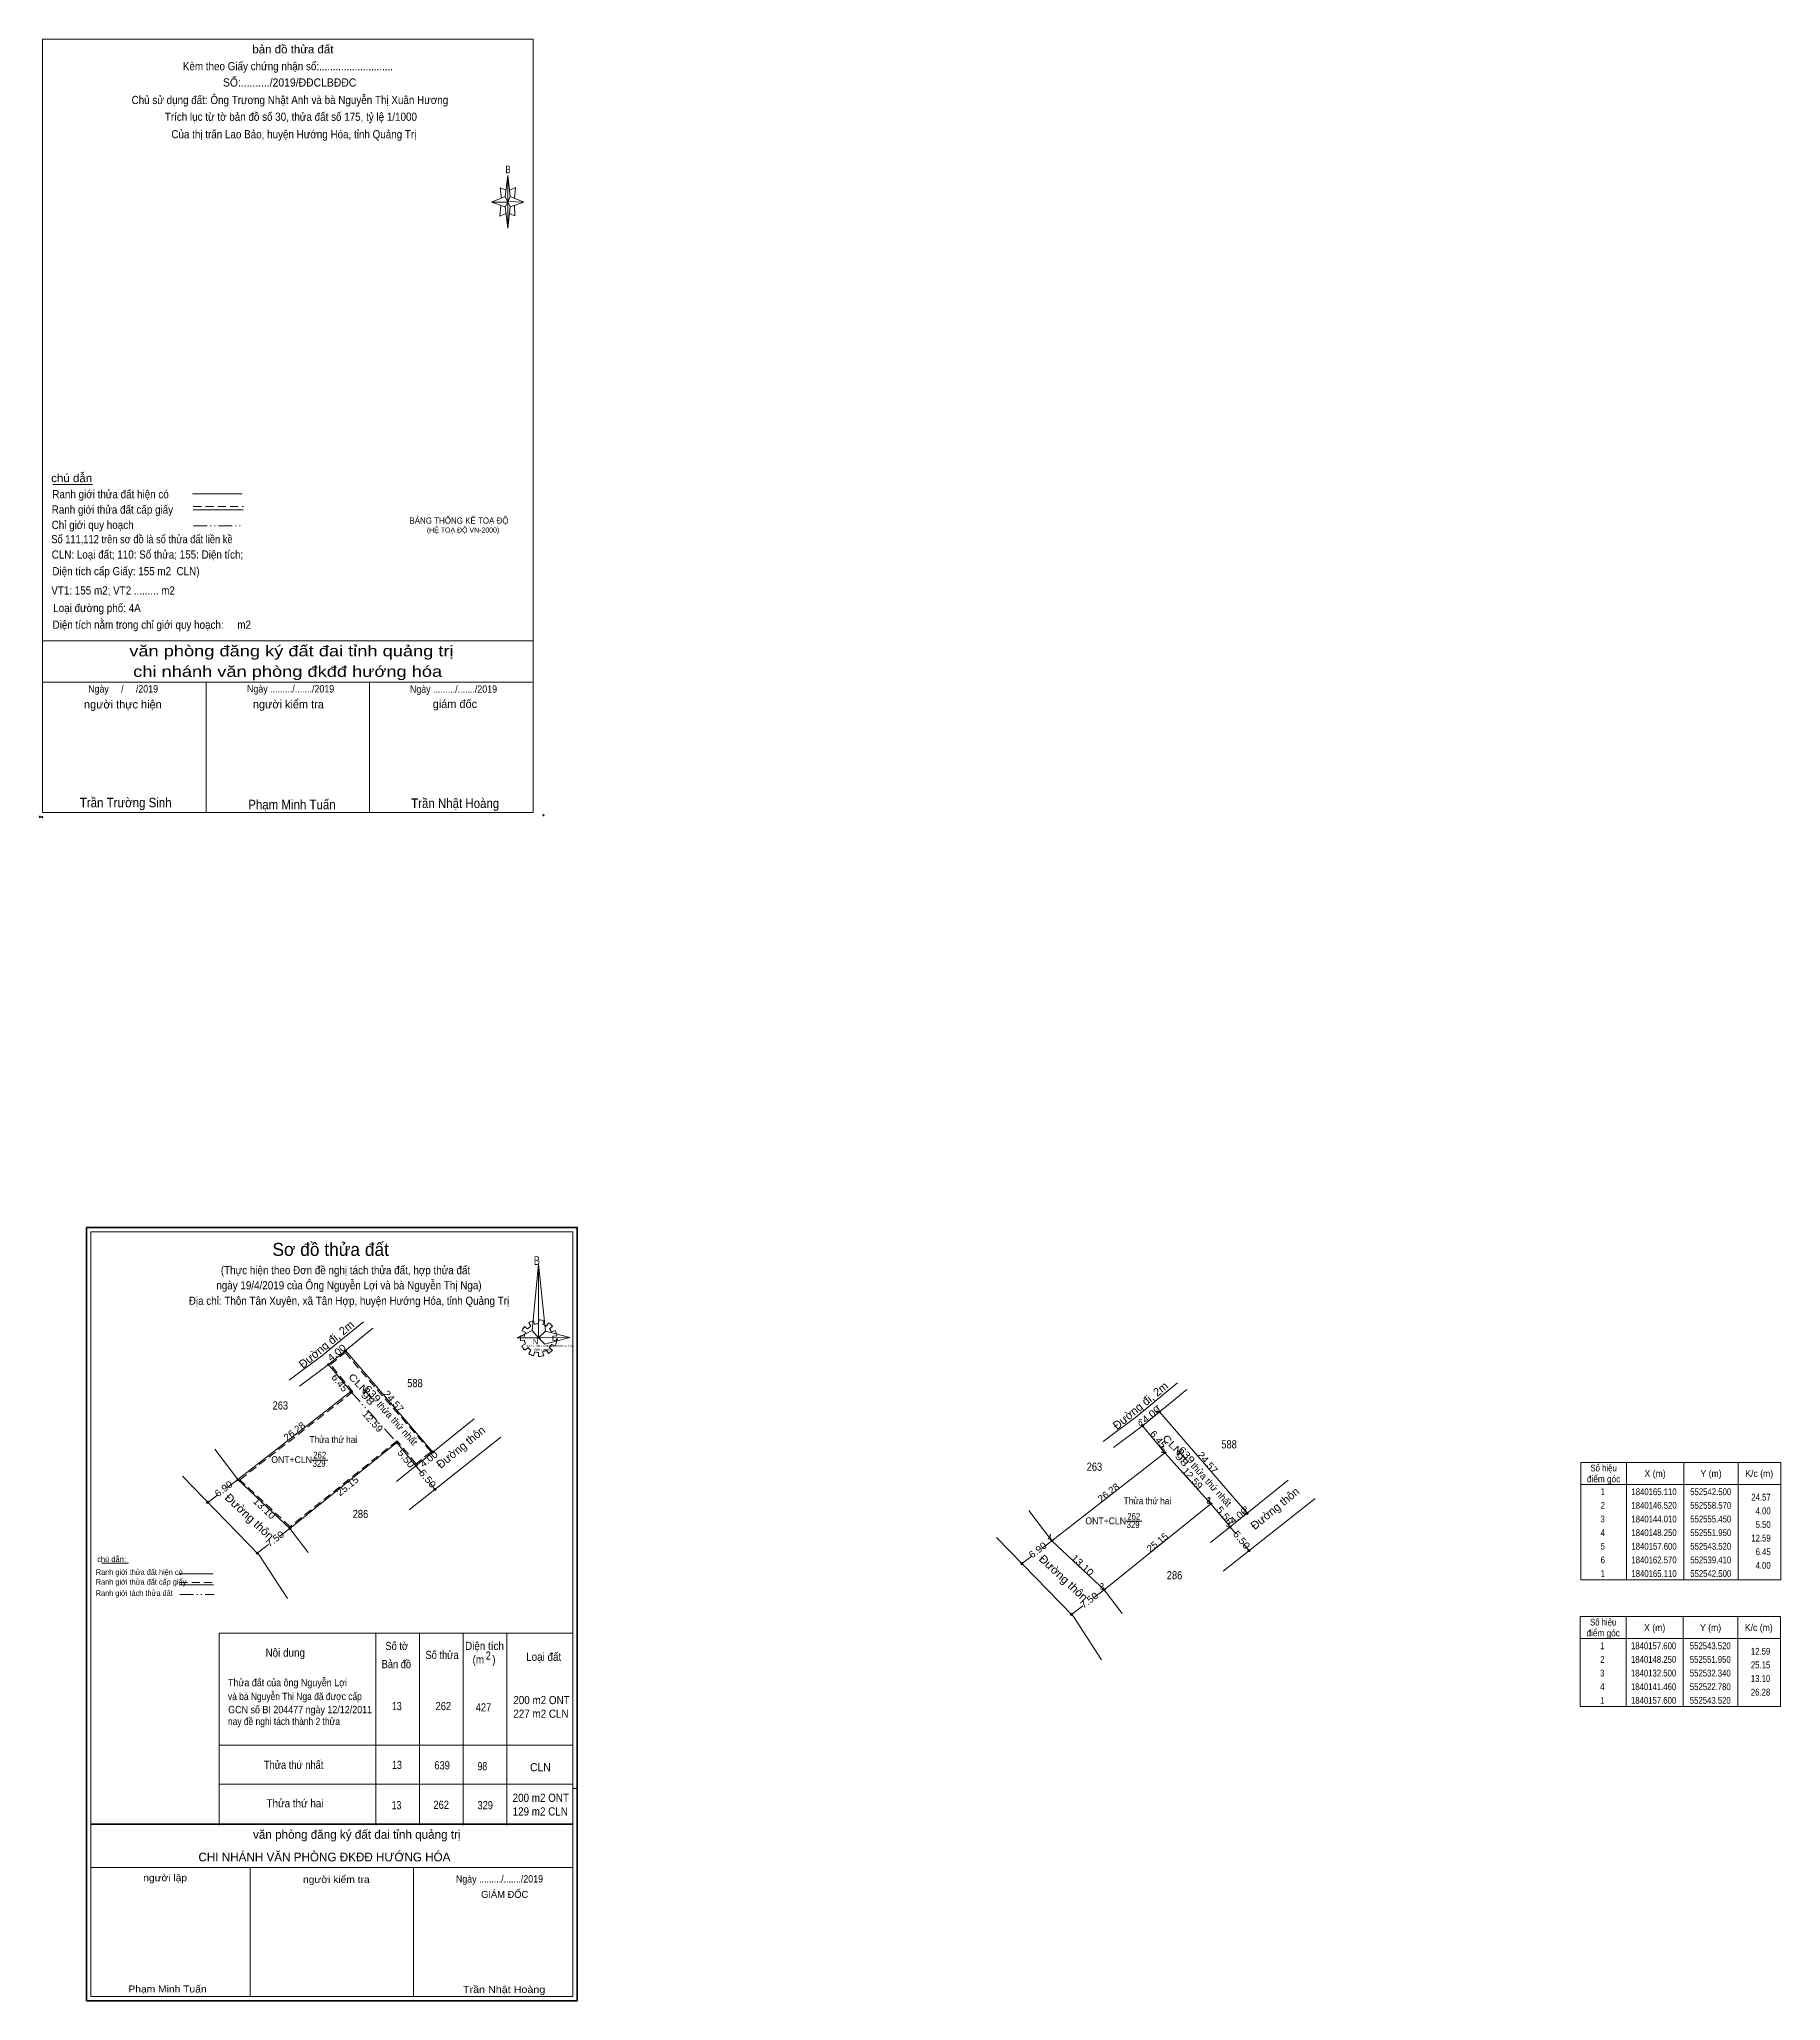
# Model space of a CAD drawing. Header units: metres. Extents: x 552337 to 552656, y 1840057 to 1840417.
import ezdxf
from ezdxf.enums import TextEntityAlignment as Align

# ---------------------------------------------------------------- set-up
doc = ezdxf.new("R2010")
doc.units = ezdxf.units.M
doc.header["$LTSCALE"] = 0.5
doc.header["$PDMODE"] = 32
doc.header["$PDSIZE"] = 0.25
doc.linetypes.add('DASH_DOUBLE_DOT', pattern=[9.2, 5, -1.2, 0.3, -1.2, 0.3, -1.2])
doc.linetypes.add('MEDIUM_DASHED', pattern=[4.5, 3, -1.5])
for name, color, linetype, lineweight in [('1', 7, 'Continuous', 13), ('17', 7, 'Continuous', 13), ('28', 7, 'MEDIUM_DASHED', 13), ('3', 7, 'Continuous', 13), ('5', 7, 'Continuous', 13), ('6', 7, 'Continuous', 13), ('63', 7, 'Continuous', 13)]:
    doc.layers.add(name, color=color, linetype=linetype, lineweight=lineweight)
doc.layers.add('32', color=7, linetype='Continuous')
doc.layers.add('7', color=7, linetype='Continuous')

msp = doc.modelspace()

# ---------------------------------------------------------------- hatches: boundary and pattern name
at = {"layer": '63'}
for points in [[(552393.38, 1840176.34, 1), (552392.98, 1840176.34, 1)], [(552390.29, 1840173.8, 1), (552389.89, 1840173.8, 1)], [(552394.4, 1840168.83, 1), (552394, 1840168.83, 1)], [(552542.7, 1840165.11, 1), (552542.3, 1840165.11, 1)], [(552539.61, 1840162.57, 1), (552539.21, 1840162.57, 1)], [(552402.83, 1840159.48, 1), (552402.43, 1840159.48, 1)], [(552406.33, 1840155.24, 1), (552405.93, 1840155.24, 1)], [(552409.45, 1840157.75, 1), (552409.05, 1840157.75, 1)], [(552543.72, 1840157.6, 1), (552543.32, 1840157.6, 1)], [(552373.66, 1840152.69, 1), (552373.26, 1840152.69, 1)], [(552409.82, 1840150.89, 1), (552409.42, 1840150.89, 1)], [(552368.1391, 1840148.5225, 1), (552367.7391, 1840148.5225, 1)], [(552552.15, 1840148.25, 1), (552551.75, 1840148.25, 1)], [(552383.22, 1840143.73, 1), (552382.82, 1840143.73, 1)], [(552555.65, 1840144.01, 1), (552555.25, 1840144.01, 1)], [(552558.77, 1840146.52, 1), (552558.37, 1840146.52, 1)], [(552522.98, 1840141.46, 1), (552522.58, 1840141.46, 1)], [(552377.22, 1840139.2, 1), (552376.82, 1840139.2, 1)], [(552517.4591, 1840137.2925, 1), (552517.0591, 1840137.2925, 1)], [(552559.14, 1840139.66, 1), (552558.74, 1840139.66, 1)], [(552532.54, 1840132.5, 1), (552532.14, 1840132.5, 1)], [(552526.54, 1840127.97, 1), (552526.14, 1840127.97, 1)]]:
    msp.add_hatch(color=256, dxfattribs=at).paths.add_polyline_path(points)

# ---------------------------------------------------------------- linework, layer by layer
at = {"layer": '1'}
for p, q in [((552426.22, 1840179.7), (552425.57, 1840179.97)), ((552426.05, 1840180.79), (552426.59, 1840180.31)), ((552427.2, 1840180.84), (552426.81, 1840181.43)), ((552427.7, 1840181.84), (552427.88, 1840181.13)), ((552428.62, 1840181.25), (552428.64, 1840181.98)), ((552429.58, 1840181.84), (552429.41, 1840181.11)), ((552430.06, 1840180.84), (552430.45, 1840181.43)), ((552431.17, 1840180.79), (552430.63, 1840180.34)), ((552431.02, 1840179.72), (552431.67, 1840180.04)), ((552425.28, 1840179.08), (552426, 1840178.97)), ((552426, 1840178.24), (552425.28, 1840178.13)), ((552425.57, 1840177.24), (552426.22, 1840177.56)), ((552426.66, 1840176.88), (552426.09, 1840176.42)), ((552426.81, 1840175.81), (552427.18, 1840176.44)), ((552427.92, 1840176.1), (552427.7, 1840175.4)), ((552428.27, 1840178.65), (552428.97, 1840178.65)), ((552429.34, 1840176.1), (552429.56, 1840175.42)), ((552430.45, 1840175.81), (552430.06, 1840176.42)), ((552430.58, 1840176.88), (552431.17, 1840176.44)), ((552431.7, 1840177.22), (552430.98, 1840177.49)), ((552431.98, 1840179.08), (552431.24, 1840178.97)), ((552431.24, 1840178.24), (552431.98, 1840178.13)), ((552428.62, 1840175.28), (552428.62, 1840175.99)), ((552370.04, 1840124.55), (552434.9, 1840124.55)), ((552370.04, 1840124.55), (552370.04, 1840089.5)), ((552398.78, 1840124.55), (552398.78, 1840089.5)), ((552406.78, 1840124.55), (552406.78, 1840089.5)), ((552414.78, 1840124.55), (552414.78, 1840089.5)), ((552422.78, 1840124.55), (552422.78, 1840089.5)), ((552370.04, 1840103.98), (552434.9, 1840103.98)), ((552370.04, 1840096.84), (552434.9, 1840096.84)), ((552434.9, 1840096.04), (552435.7, 1840096.04)), ((552345.69, 1840088.72), (552345.69, 1840057.13)), ((552346.5, 1840081.56), (552434.9, 1840081.56)), ((552375.69, 1840081.56), (552375.69, 1840057.94)), ((552405.69, 1840081.56), (552405.69, 1840057.94))]:
    msp.add_line(p, q, dxfattribs=at)
at = {"layer": '1', "lineweight": 35}
msp.add_line((552346.5, 1840089.5), (552434.9, 1840089.5), dxfattribs=at)
at = {"layer": '1'}
for points in [[(552345.69, 1840057.13), (552345.69, 1840198.93), (552435.69, 1840198.93), (552435.69, 1840057.13)], [(552345.69, 1840057.13), (552345.69, 1840198.93), (552435.69, 1840198.93), (552435.69, 1840057.13)], [(552428.58, 1840192.18), (552428.62, 1840178.67), (552427.44, 1840180.02)], [(552428.58, 1840192.18), (552428.62, 1840178.67), (552429.86, 1840179.93)], [(552424.69, 1840178.67), (552427.44, 1840180.02), (552428.62, 1840178.67)], [(552434.38, 1840178.72), (552428.62, 1840178.67), (552429.86, 1840179.93)], [(552434.34, 1840178.74), (552429.75, 1840177.51), (552428.62, 1840178.67)], [(552543.52, 1840157.6), (552551.95, 1840148.25), (552532.34, 1840132.5), (552522.78, 1840141.46)]]:
    msp.add_lwpolyline(points, close=True, dxfattribs=at)
for centre, major_axis, start_param, end_param in [((552428.6314, 1840178.6276), (3.3649, 0), 2.43958176, 2.72400246), ((552428.6314, 1840178.6276), (2.6372, 0), 2.72368549, 3.01515824), ((552428.6314, 1840178.6276), (2.6372, 0), 2.13373541, 2.44496261), ((552428.6314, 1840178.6276), (3.3649, 0), 1.84955988, 2.13900916), ((552428.6314, 1840178.6276), (2.6372, 0), 1.56985589, 1.85611068), ((552428.6314, 1840178.6276), (3.3649, 0), 1.27924208, 1.56332225), ((552428.6314, 1840178.6276), (2.6372, 0), 1.00270906, 1.2755622), ((552428.6314, 1840178.6276), (3.3649, 0), 0.71056237, 0.99687234), ((552428.6314, 1840178.6276), (2.6372, 0), 0.42678376, 0.70646463), ((552428.6314, 1840178.6276), (3.3649, 0), 0.1390515, 0.43393316), ((552428.6314, 1840178.6276), (3.3649, 0), 3.00667928, 3.29139349), ((552428.6314, 1840178.6276), (3.3649, 0), 3.56988637, 3.85691866), ((552428.6314, 1840178.6276), (2.6372, 0), 3.28229955, 3.56105054), ((552428.6314, 1840178.6276), (2.6372, 0), 3.86077574, 4.13258255), ((552428.6314, 1840178.6276), (2.6372, 0), 4.43854677, 4.71314001), ((552428.6314, 1840178.6276), (2.6372, 0), 4.99087134, 5.28933161), ((552428.6314, 1840178.6276), (3.3649, 0), 5.28561416, 5.56798705), ((552428.6314, 1840178.6276), (2.6372, 0), 5.56137327, 5.83951437), ((552428.6314, 1840178.6276), (2.6372, 0), 6.13558388, 6.41618463), ((552428.6314, 1840178.6276), (3.3649, 0), 5.85230288, 6.13839648), ((552428.6121, 1840178.6076), (3.3649, 0), 4.1470906, 4.43659307), ((552428.6314, 1840178.6276), (3.3649, 0), 4.71301008, 4.99761054)]:
    msp.add_ellipse(centre, major_axis=major_axis, ratio=0.995001, start_param=start_param, end_param=end_param, dxfattribs=at)
for p in [(552431.98, 1840178.4), (552370.04, 1840089.5), (552398.78, 1840089.5), (552406.78, 1840089.5), (552414.78, 1840089.5), (552422.78, 1840089.5)]:
    msp.add_point(p, dxfattribs=at)
at = {"layer": '17'}
for p, q in [((552339.54, 1840335.18), (552346.78, 1840335.18)), ((552348.46, 1840137.34), (552353.43, 1840137.34))]:
    msp.add_line(p, q, dxfattribs=at)
at = {"layer": '28'}
msp.add_lwpolyline([(552393.15, 1840175.99), (552408.89, 1840157.78), (552406.17, 1840155.59), (552402.67, 1840159.83), (552383.03, 1840144.06), (552373.84, 1840152.67), (552394.56, 1840168.79), (552390.44, 1840173.77)], close=True, dxfattribs=at)
at = {"layer": '3'}
for p, q in [((552390.09, 1840173.8), (552398.19, 1840180.44)), ((552396.48, 1840181.64), (552392.68, 1840178.52)), ((552388.79, 1840175.33), (552391.25, 1840177.34)), ((552391.25, 1840177.34), (552392.68, 1840178.52)), ((552393.18, 1840176.34), (552409.25, 1840157.75)), ((552393.18, 1840176.34), (552409.25, 1840157.75)), ((552382.86, 1840170.91), (552385.57, 1840172.93)), ((552384.75, 1840169.82), (552390.09, 1840173.8)), ((552385.57, 1840172.93), (552388.79, 1840175.33)), ((552539.41, 1840162.57), (552547.51, 1840169.21)), ((552545.8, 1840170.41), (552542, 1840167.29)), ((552538.11, 1840164.1), (552540.57, 1840166.11)), ((552540.57, 1840166.11), (552542, 1840167.29)), ((552406.13, 1840155.24), (552416.8, 1840163.81)), ((552532.18, 1840159.68), (552534.89, 1840161.7)), ((552534.07, 1840158.59), (552539.41, 1840162.57)), ((552534.89, 1840161.7), (552538.11, 1840164.1)), ((552542.5, 1840165.11), (552558.57, 1840146.52)), ((552542.5, 1840165.11), (552558.57, 1840146.52)), ((552369.24, 1840158.26), (552373.46, 1840152.69)), ((552383.02, 1840143.73), (552402.63, 1840159.48)), ((552383.02, 1840143.73), (552402.63, 1840159.48)), ((552402.63, 1840159.48), (552406.13, 1840155.24)), ((552402.63, 1840159.48), (552406.13, 1840155.24)), ((552404.87, 1840147.13), (552421.72, 1840160.47)), ((552402.54, 1840152.36), (552406.13, 1840155.24)), ((552543.52, 1840157.6), (552551.95, 1840148.25)), ((552628.17, 1840155.81), (552628.17, 1840134.31)), ((552638.67, 1840155.81), (552638.67, 1840134.31)), ((552648.67, 1840155.81), (552648.67, 1840134.31)), ((552373.46, 1840152.69), (552383.02, 1840143.73)), ((552555.45, 1840144.01), (552566.12, 1840152.58)), ((552619.77, 1840151.81), (552656.47, 1840151.81)), ((552532.34, 1840132.5), (552551.95, 1840148.25)), ((552532.34, 1840132.5), (552551.95, 1840148.25)), ((552551.95, 1840148.25), (552555.45, 1840144.01)), ((552551.95, 1840148.25), (552555.45, 1840144.01)), ((552554.19, 1840135.9), (552571.04, 1840149.24)), ((552383.02, 1840143.73), (552386.34, 1840139.34)), ((552518.56, 1840147.03), (552522.78, 1840141.46)), ((552551.86, 1840141.13), (552555.45, 1840144.01)), ((552522.78, 1840141.46), (552532.34, 1840132.5)), ((552532.34, 1840132.5), (552535.66, 1840128.11))]:
    msp.add_line(p, q, dxfattribs=at)
at = {"layer": '3', "linetype": 'DASH_DOUBLE_DOT'}
msp.add_line((552394.2, 1840168.83), (552402.63, 1840159.48), dxfattribs=at)
at = {"layer": '3'}
for points in [[(552373.46, 1840152.69), (552394.2, 1840168.83), (552390.09, 1840173.8)], [(552373.46, 1840152.69), (552394.2, 1840168.83), (552390.09, 1840173.8)], [(552522.78, 1840141.46), (552543.52, 1840157.6), (552539.41, 1840162.57)], [(552522.78, 1840141.46), (552543.52, 1840157.6), (552539.41, 1840162.57)], [(552363.28, 1840153.33), (552377.41, 1840138.8), (552382.55, 1840130.88)], [(552512.6, 1840142.1), (552526.73, 1840127.57), (552531.87, 1840119.65)]]:
    msp.add_lwpolyline(points, dxfattribs=at)
for points in [[(552542.5, 1840165.11), (552558.57, 1840146.52), (552555.45, 1840144.01), (552551.95, 1840148.25), (552543.52, 1840157.6), (552539.41, 1840162.57)], [(552619.77, 1840155.81), (552656.47, 1840155.81), (552656.47, 1840134.31), (552619.77, 1840134.31)]]:
    msp.add_lwpolyline(points, close=True, dxfattribs=at)
at = {"layer": '5'}
for p, q in [((552422.49, 1840387.94), (552422.99, 1840391.84)), ((552422.49, 1840386.04), (552419.99, 1840386.94)), ((552423.39, 1840386.04), (552422.99, 1840382.14)), ((552424.29, 1840384.44), (552423.29, 1840384.84)), ((552423.39, 1840387.94), (552425.89, 1840386.94)), ((552424.19, 1840386.34), (552424.29, 1840384.44)), ((552337.62, 1840306.5), (552427.62, 1840306.5)), ((552337.62, 1840298.9), (552427.42, 1840298.9)), ((552337.62, 1840298.9), (552427.42, 1840298.9)), ((552337.62, 1840298.9), (552427.42, 1840298.9)), ((552367.62, 1840275), (552367.62, 1840298.9)), ((552397.62, 1840275), (552397.62, 1840298.9))]:
    msp.add_line(p, q, dxfattribs=at)
for points in [[(552337.62, 1840416.8), (552427.62, 1840416.8), (552427.62, 1840275), (552337.62, 1840275)], [(552422.99, 1840391.84), (552423.39, 1840387.94), (552422.99, 1840386.94)], [(552422.99, 1840386.94), (552419.99, 1840386.94), (552422.49, 1840387.94), (552423.39, 1840386.04), (552425.89, 1840386.94), (552422.99, 1840387.04)], [(552422.99, 1840386.94), (552422.99, 1840382.14), (552422.49, 1840386.04)], [(552434.9, 1840089.5), (552434.9, 1840057.94), (552346.5, 1840057.94), (552346.5, 1840198.14), (552434.9, 1840198.14)]]:
    msp.add_lwpolyline(points, close=True, dxfattribs=at)
for points in [[(552422.69, 1840389.14), (552421.59, 1840389.54), (552421.79, 1840387.64)], [(552423.29, 1840389.14), (552424.39, 1840389.64), (552424.19, 1840387.64)], [(552422.99, 1840386.94), (552422.49, 1840387.94), (552419.99, 1840386.94)], [(552421.69, 1840386.34), (552421.49, 1840384.34), (552422.59, 1840384.84)], [(552422.99, 1840386.94), (552423.39, 1840386.04), (552425.89, 1840386.94)], [(552427.62, 1840275), (552337.62, 1840275), (552337.62, 1840298.9)]]:
    msp.add_lwpolyline(points, dxfattribs=at)
at = {"layer": '5', "lineweight": 35}
msp.add_lwpolyline([(552345.7, 1840198.94), (552435.7, 1840198.94), (552435.7, 1840057.14), (552345.7, 1840057.14)], close=True, dxfattribs=at)
at = {"layer": '5'}
for p in [(552337.15, 1840274.23), (552337.55, 1840274.16)]:
    msp.add_point(p, dxfattribs=at)
at = {"layer": '6'}
for p, q in [((552365.14, 1840333.44), (552374.28, 1840333.44)), ((552365.28, 1840330.51), (552374.42, 1840330.51)), ((552362.65, 1840135.42), (552368.92, 1840135.42)), ((552362.75, 1840133.41), (552369.01, 1840133.41))]:
    msp.add_line(p, q, dxfattribs=at)
at = {"layer": '6', "linetype": 'MEDIUM_DASHED'}
for p, q in [((552365.28, 1840331.13), (552374.48, 1840331.13)), ((552362.75, 1840133.83), (552369.06, 1840133.83))]:
    msp.add_line(p, q, dxfattribs=at)
at = {"layer": '6'}
msp.add_point((552429.52, 1840274.5), dxfattribs=at)
at = {"layer": '63', "linetype": 'DASH_DOUBLE_DOT'}
for p, q in [((552365.31, 1840327.59), (552374.51, 1840327.59)), ((552362.84, 1840131.6), (552369.14, 1840131.6))]:
    msp.add_line(p, q, dxfattribs=at)
at = {"layer": '63'}
for p, q in [((552396.47, 1840169.31), (552398.12, 1840167.52)), ((552545.79, 1840158.08), (552547.44, 1840156.29)), ((552387.04, 1840156.28), (552389.96, 1840156.28)), ((552407.17, 1840153.95), (552406.13, 1840155.24)), ((552371.59, 1840151.27), (552373.46, 1840152.69)), ((552409.62, 1840150.89), (552408.65, 1840152.1)), ((552367.96, 1840148.52), (552369.76, 1840149.88)), ((552381.16, 1840142.32), (552383.02, 1840143.73)), ((552536.36, 1840145.05), (552539.28, 1840145.05)), ((552556.49, 1840142.72), (552555.45, 1840144.01)), ((552377.02, 1840139.2), (552379.11, 1840140.78)), ((552520.91, 1840140.04), (552522.78, 1840141.46)), ((552558.94, 1840139.66), (552557.97, 1840140.87)), ((552517.28, 1840137.29), (552519.08, 1840138.65)), ((552526.34, 1840127.97), (552528.43, 1840129.55)), ((552530.48, 1840131.09), (552532.34, 1840132.5)), ((552628.09, 1840127.56), (552628.09, 1840111.06)), ((552638.59, 1840127.56), (552638.59, 1840111.06)), ((552648.59, 1840127.56), (552648.59, 1840111.06)), ((552619.69, 1840123.56), (552656.39, 1840123.56))]:
    msp.add_line(p, q, dxfattribs=at)
msp.add_lwpolyline([(552619.69, 1840127.56), (552656.39, 1840127.56), (552656.39, 1840111.06), (552619.69, 1840111.06)], close=True, dxfattribs=at)
for centre in [(552393.18, 1840176.34), (552390.09, 1840173.8), (552394.2, 1840168.83), (552542.5, 1840165.11), (552539.41, 1840162.57), (552402.63, 1840159.48), (552406.13, 1840155.24), (552409.25, 1840157.75), (552543.52, 1840157.6), (552373.46, 1840152.69), (552409.62, 1840150.89), (552367.9391, 1840148.5225), (552551.95, 1840148.25), (552383.02, 1840143.73), (552555.45, 1840144.01), (552558.57, 1840146.52), (552522.78, 1840141.46), (552377.02, 1840139.2), (552517.2591, 1840137.2925), (552558.94, 1840139.66), (552532.34, 1840132.5), (552526.34, 1840127.97)]:
    msp.add_circle(centre, 0.2, dxfattribs=at)

# ---------------------------------------------------------------- texts
at = {"layer": '1'}
for s, height, width, p in [('BẢNG THỐNG KÊ TOẠ ĐỘ ', 1.15, 0.95, (552404.93, 1840327.96)), ('(HỆ TOẠ ĐỘ VN-2000)', 0.93, 0.9, (552408.13, 1840326.34)), ('B', 1.585, 0.8, (552427.74, 1840192.07)), ('CHI NHÁNH VPĐKĐĐ-HƯỚNG HÓA', 0.3749, 0.95, (552426.43, 1840177)), ('TỈNH quảng trị', 0.375, 1.05, (552427.64, 1840176.35)), ('N', 0.9904, 0.9, (552427.58, 1840177.5))]:
    msp.add_text(s, height=height, dxfattribs=dict(at, width=width)).set_placement(p)
msp.add_text('Sơ đồ thửa đất', height=2.38, dxfattribs=at).set_placement((552390.49, 1840193.71), align=Align.CENTER)
for s, width, p in [('Thửa thứ hai', 0.9, (552390.975, 1840159.41)), ('ONT+CLN', 0.95, (552383.32, 1840155.73)), ('329', 0.85, (552388.36, 1840155.03)), ('262', 0.85, (552388.475, 1840156.55)), ('Thửa thứ hai', 0.9, (552540.295, 1840148.18)), ('ONT+CLN', 0.95, (552532.64, 1840144.5)), ('329', 0.85, (552537.68, 1840143.8)), ('262', 0.85, (552537.795, 1840145.32))]:
    msp.add_text(s, height=1.25, dxfattribs=dict(at, width=width)).set_placement(p, align=Align.CENTER)
for s, height, p in [('văn phòng đăng ký đất đai tỉnh quảng trị', 1.6, (552414.31, 1840086.83)), ('CHI NHÁNH VĂN PHÒNG ĐKĐĐ HƯỚNG HÓA', 1.6, (552412.45, 1840082.69)), ('GIÁM ĐỐC', 1.28, (552426.73, 1840076))]:
    msp.add_text(s, height=height, dxfattribs=at).set_placement(p, align=Align.RIGHT)
for s, width, p in [('người lập', 1.1, (552364.14, 1840079.05)), ('người kiểm tra', 1.1, (552397.64, 1840078.74)), ('Phạm Minh Tuấn', 1.1, (552367.73, 1840058.65)), ('Trần Nhật Hoàng', 1.15, (552429.85, 1840058.57))]:
    msp.add_text(s, height=1.28, dxfattribs=dict(at, width=width)).set_placement(p, align=Align.RIGHT)
at = {"layer": '28', "width": 1.1}
for s, rotation, p in [('6.90', 37.169, (552371.2274, 1840150.5053)), ('7.50', 37.053, (552380.6634, 1840141.3175)), ('6.90', 37.169, (552520.5474, 1840139.2753)), ('7.50', 37.053, (552529.9834, 1840130.0875))]:
    msp.add_text(s, height=1.25, rotation=rotation, dxfattribs=at).set_placement(p, align=Align.CENTER)
at = {"layer": '3'}
for s, height, rotation, p in [('Đường đi, 2m', 1.5, 39.42, (552390.1787, 1840176.9113)), ('Đường đi, 2m', 1.5, 39.42, (552539.4987, 1840165.6813)), ('thửa thứ nhất', 1.25, 312.038, (552402.2181, 1840162.5985)), ('Đường thôn', 1.5, 39.42, (552414.8387, 1840158.0545)), ('thửa thứ nhất', 1.25, 312.038, (552551.5381, 1840151.3685)), ('Đường thôn', 1.5, 39.42, (552564.1587, 1840146.8245))]:
    msp.add_text(s, height=height, rotation=rotation, dxfattribs=at).set_placement(p, align=Align.CENTER)
for s, rotation, width, p in [('4.00', 39.42, 1.15, (552391.9831, 1840175.4891)), ('6.45', 309.589, 1.1, (552391.6588, 1840170.0283)), ('CLN', 312.681, 1.3, (552395.122, 1840169.8637)), ('639', 312.681, 1.25, (552397.72, 1840168.0187)), ('24.57', 310.842, 1.1, (552401.5625, 1840166.6387)), ('98', 312.681, 1.45, (552396.8141, 1840167.1587)), ('4.00', 39.42, 1.15, (552541.3631, 1840164.1691)), ('12.59', 312.038, 1.1, (552397.7137, 1840162.9435)), ('5.50', 309.539, 1.15, (552403.8135, 1840156.1479)), ('6.45', 309.589, 1.1, (552541.7988, 1840159.6783)), ('CLN', 312.681, 1.3, (552544.442, 1840158.6337)), ('639', 312.681, 1.25, (552547.04, 1840156.7887)), ('5.50', 309.539, 1.15, (552407.7735, 1840152.4679)), ('4.00', 38.816, 1.1, (552408.8782, 1840155.9673)), ('98', 312.681, 1.45, (552546.1341, 1840155.9287)), ('12.59', 312.038, 1.1, (552548.1182, 1840152.4985)), ('24.57', 310.842, 1.1, (552550.8868, 1840155.4037)), ('5.50', 309.539, 1.15, (552554.0335, 1840145.7279)), ('4.00', 38.816, 1.1, (552557.4082, 1840145.5773)), ('5.50', 309.539, 1.15, (552557.0935, 1840141.2379))]:
    msp.add_text(s, height=1.25, rotation=rotation, dxfattribs=dict(at, width=width)).set_placement(p, align=Align.CENTER)
for s, width, p in [(' 1', 0.75, (552542.5, 1840165.11)), (' 6', 0.85, (552539.41, 1840162.57)), (' 5', 0.8, (552543.52, 1840157.6)), (' 4', 0.85, (552551.95, 1840148.25)), (' 2', 0.85, (552558.57, 1840146.52)), ('24.57', 0.85, (552654.62, 1840148.84)), ('4.00', 0.85, (552654.62, 1840146.34)), (' 3', 0.8, (552555.45, 1840144.01)), ('5.50', 0.85, (552654.62, 1840143.84)), ('12.59', 0.85, (552654.62, 1840141.34)), ('6.45', 0.85, (552654.62, 1840138.84)), ('4.00', 0.85, (552654.62, 1840136.34))]:
    msp.add_text(s, height=1.25, dxfattribs=dict(at, width=width)).set_placement(p, align=Align.RIGHT)
for s, width, p in [('Số hiệu', 0.85, (552623.97, 1840154.19)), ('X (m)', 0.95, (552633.42, 1840153.19)), ('Y (m)', 0.95, (552643.675, 1840153.19)), ('K/c (m)', 0.95, (552652.515, 1840153.19)), ('điểm góc', 0.9, (552623.97, 1840152.19)), (' 1', 0.75, (552623.62, 1840149.84)), ('1840165.110', 0.85, (552633.22, 1840149.84)), ('552542.500', 0.85, (552643.62, 1840149.84)), (' 2', 0.85, (552623.625, 1840147.34)), ('1840146.520', 0.85, (552633.22, 1840147.34)), ('552558.570', 0.85, (552643.62, 1840147.34)), (' 3', 0.8, (552623.615, 1840144.84)), ('1840144.010', 0.85, (552633.22, 1840144.84)), ('552555.450', 0.85, (552643.62, 1840144.84)), (' 4', 0.85, (552623.62, 1840142.34)), (' 5', 0.8, (552623.625, 1840139.84)), ('1840148.250', 0.85, (552633.22, 1840142.34)), ('1840157.600', 0.85, (552633.22, 1840139.84)), ('552551.950', 0.85, (552643.62, 1840142.34)), ('552543.520', 0.85, (552643.62, 1840139.84)), (' 6', 0.85, (552623.625, 1840137.34)), ('1840162.570', 0.85, (552633.22, 1840137.34)), ('552539.410', 0.85, (552643.62, 1840137.34)), (' 1', 0.75, (552623.62, 1840134.84)), ('1840165.110', 0.85, (552633.22, 1840134.84)), ('552542.500', 0.85, (552643.62, 1840134.84))]:
    msp.add_text(s, height=1.25, dxfattribs=dict(at, width=width)).set_placement(p, align=Align.CENTER)
at = {"layer": '32', "width": 0.85}
for s, p in [('588', (552405.95, 1840169.64)), ('263', (552381.255, 1840165.54)), ('588', (552555.27, 1840158.41)), ('263', (552530.575, 1840154.31)), ('286', (552395.95, 1840145.64)), ('286', (552545.27, 1840134.41))]:
    msp.add_text(s, height=1.5, dxfattribs=at).set_placement(p, align=Align.CENTER)
at = {"layer": '5'}
for s, height, width, p in [('bản đồ thửa đất', 1.5, 1.05, (552383.56, 1840414.22)), ('Kèm theo Giấy chứng nhận số:...........................', 1.5, 0.9, (552382.64, 1840411.11)), ('SỐ:........../2019/ĐĐCLBĐĐC', 1.5, 0.95, (552382.96, 1840408.12)), ('Chủ sử dụng đất: Ông Trương Nhật Anh và bà Nguyễn Thị Xuân Hương', 1.5, 0.9, (552383.005, 1840404.91)), ('Trích lục từ tờ bản đồ số 30, thửa đất số 175, tỷ lệ 1/1000 ', 1.5, 0.9, (552383.44, 1840401.84)), ('Của thị trấn Lao Bảo, huyện Hướng Hóa, tỉnh Quảng Trị', 1.5, 0.9, (552383.735, 1840398.63)), ('B', 1.378, 0.75, (552423.02, 1840392.24)), ('văn phòng đăng ký đất đai tỉnh quảng trị', 2, 1.25, (552383.285, 1840303.64)), ('chi nhánh văn phòng đkđđ hướng hóa', 2, 1.25, (552382.595, 1840299.88)), ('Ngày     /     /2019', 1.35, 0.9, (552352.41, 1840297.01)), ('Ngày ........./......./2019', 1.35, 0.9, (552383.135, 1840297.02)), ('Ngày ........./......./2019', 1.35, 0.9, (552413.015, 1840296.97)), ('Trần Trường Sinh', 1.75, 0.9, (552352.89, 1840275.96)), ('Phạm Minh Tuấn', 1.75, 0.9, (552383.385, 1840275.6)), ('Trần Nhật Hoàng', 1.75, 0.9, (552413.325, 1840275.83))]:
    msp.add_text(s, height=height, dxfattribs=dict(at, width=width)).set_placement(p, align=Align.CENTER)
for s, p in [('người thực hiện', (552352.37, 1840294.09)), ('người kiểm tra', (552382.725, 1840294.11)), ('giám đốc', (552413.275, 1840294.17))]:
    msp.add_text(s, height=1.5, dxfattribs=at).set_placement(p, align=Align.CENTER)
at = {"layer": '6'}
for s, height, width, p in [('chú dẫn', 1.5, 1.05, (552339.23, 1840335.59)), ('Ranh giới thửa đất hiện có ', 1.5, 0.9, (552339.43, 1840332.63)), ('Ranh giới thửa đất cấp giấy', 1.5, 0.9, (552339.32, 1840329.81)), ('Chỉ giới quy hoạch', 1.5, 0.9, (552339.31, 1840327)), ('Số 111,112 trên sơ đồ là số thửa đất liền kề', 1.5, 0.85, (552339.24, 1840324.38)), ('CLN: Loại đất; 110: Số thửa; 155: Diện tích;', 1.5, 0.9, (552339.31, 1840321.57)), ('Diện tích cấp Giấy: 155 m2  CLN)', 1.5, 0.9, (552339.44, 1840318.51)), ('VT1: 155 m2; VT2 ......... m2', 1.5, 0.9, (552339.24, 1840314.98)), ('Loại đường phố: 4A', 1.5, 0.9, (552339.6, 1840311.76)), ('Diện tích nằm trong chỉ giới quy hoạch:     m2', 1.5, 0.9, (552339.47, 1840308.7)), ('Ranh giới thửa đất cấp giấy', 1.029, 0.9, (552347.4, 1840133.41)), ('Ranh giới thửa đất hiện có ', 1.029, 0.9, (552347.41, 1840135.22)), ('Ranh giới tách thửa đất', 1.029, 0.9, (552347.39, 1840131.37)), ('Số tờ', 1.5, 0.85, (552400.53, 1840121.44)), ('Diện tích', 1.5, 0.9, (552415.14, 1840121.45)), ('Nội dung', 1.5, 0.9, (552378.54, 1840120.22)), ('Bản đồ', 1.5, 0.85, (552399.83, 1840118.11)), ('Số thửa', 1.5, 0.85, (552407.88, 1840119.79)), ('(m   )', 1.5, 0.9, (552416.51, 1840118.96)), ('2', 1.5, 0.8, (552418.95, 1840119.67)), ('Loại đất', 1.5, 0.9, (552426.35, 1840119.46)), ('Thửa đất của ông Nguyễn Lợi', 1.36, 0.9, (552371.65, 1840114.8)), ('và bà Nguyễn Thị Nga đã được cấp ', 1.36, 0.85, (552371.64, 1840112.26)), ('GCN số BI 204477 ngày 12/12/2011', 1.36, 0.9, (552371.69, 1840109.84)), ('13', 1.5, 0.8, (552401.73, 1840110.42)), ('262', 1.5, 0.85, (552409.73, 1840110.42)), ('427', 1.5, 0.85, (552417.09, 1840110.18)), ('200 m2 ONT', 1.5, 0.9, (552423.99, 1840111.52)), ('nay đề nghi tách thành 2 thửa', 1.36, 0.85, (552371.64, 1840107.68)), ('227 m2 CLN', 1.5, 0.9, (552423.99, 1840109.02)), ('Thửa thứ nhất', 1.5, 0.85, (552378.24, 1840099.64)), ('13', 1.5, 0.8, (552401.75, 1840099.63)), ('639', 1.5, 0.85, (552409.5, 1840099.55)), ('98', 1.5, 0.8, (552417.41, 1840099.39)), ('CLN', 1.5, 0.95, (552427.05, 1840099.2)), ('Thửa thứ hai', 1.5, 0.9, (552378.72, 1840092.59)), ('13', 1.5, 0.8, (552401.67, 1840092.24)), ('262', 1.5, 0.85, (552409.34, 1840092.32)), ('329', 1.5, 0.85, (552417.41, 1840092.24)), ('200 m2 ONT', 1.5, 0.9, (552423.86, 1840093.6)), ('129 m2 CLN', 1.5, 0.9, (552423.86, 1840091.1))]:
    msp.add_text(s, height=height, dxfattribs=dict(at, width=width)).set_placement(p)
msp.add_text('chú dẫn:', height=1.029, dxfattribs=at).set_placement((552347.66, 1840137.58))
at = {"layer": '6', "width": 0.9}
msp.add_text('Ngày ........./......./2019', height=1.35, dxfattribs=at).set_placement((552421.445, 1840078.81), align=Align.CENTER)
at = {"layer": '63'}
for s, height, rotation, width, p in [('26.28', 1.25, 37.89, 1.05, (552384.2162, 1840161.0578)), ('12.59', 1.25, 312.038, 1.1, (552548.1182, 1840152.4985)), ('25.15', 1.25, 38.77, 1.1, (552393.9686, 1840151.0166)), ('26.28', 1.25, 37.89, 1.05, (552533.5362, 1840149.8278)), ('Đường thôn', 1.5, 316.856, 1.05, (552375.0721, 1840145.3334)), ('13.10', 1.25, 316.856, 1.15, (552377.8826, 1840146.9574)), ('25.15', 1.25, 38.77, 1.05, (552542.5236, 1840140.6925)), ('Đường thôn', 1.5, 316.856, 1.05, (552524.3921, 1840134.1034)), ('13.10', 1.25, 316.856, 1.15, (552527.9826, 1840136.5774))]:
    msp.add_text(s, height=height, rotation=rotation, dxfattribs=dict(at, width=width)).set_placement(p, align=Align.CENTER)
for s, width, p in [(' 1', 0.75, (552543.52, 1840157.6)), (' 2', 0.85, (552551.95, 1840148.25)), (' 4', 0.85, (552522.78, 1840141.46)), (' 3', 0.8, (552532.34, 1840132.5)), ('25.15', 0.85, (552654.54, 1840118.09)), ('12.59', 0.85, (552654.54, 1840120.59)), ('13.10', 0.85, (552654.54, 1840115.59)), ('26.28', 0.85, (552654.54, 1840113.09))]:
    msp.add_text(s, height=1.25, dxfattribs=dict(at, width=width)).set_placement(p, align=Align.RIGHT)
for s, width, p in [('Số hiệu', 0.85, (552623.89, 1840125.94)), ('X (m)', 0.95, (552633.34, 1840124.94)), ('Y (m)', 0.95, (552643.595, 1840124.94)), ('K/c (m)', 0.95, (552652.435, 1840124.94)), ('điểm góc', 0.9, (552623.89, 1840123.94)), (' 1', 0.75, (552623.54, 1840121.59)), ('1840157.600', 0.85, (552633.14, 1840121.59)), ('552543.520', 0.85, (552643.54, 1840121.59)), (' 2', 0.85, (552623.545, 1840119.09)), ('1840148.250', 0.85, (552633.14, 1840119.09)), ('552551.950', 0.85, (552643.54, 1840119.09)), (' 4', 0.85, (552623.54, 1840114.09)), (' 3', 0.8, (552623.535, 1840116.59)), ('1840132.500', 0.85, (552633.14, 1840116.59)), ('1840141.460', 0.85, (552633.14, 1840114.09)), ('552532.340', 0.85, (552643.54, 1840116.59)), ('552522.780', 0.85, (552643.54, 1840114.09)), (' 1', 0.75, (552623.54, 1840111.59)), ('1840157.600', 0.85, (552633.14, 1840111.59)), ('552543.520', 0.85, (552643.54, 1840111.59))]:
    msp.add_text(s, height=1.25, dxfattribs=dict(at, width=width)).set_placement(p, align=Align.CENTER)
at = {"layer": '7', "width": 0.9}
for s, p in [('(Thực hiện theo Đơn đề nghị tách thửa đất, hợp thửa đất ', (552393.455, 1840190.35)), ('ngày 19/4/2019 của Ông Nguyễn Lợi và bà Nguyễn Thị Nga)', (552393.84, 1840187.57)), ('Địa chỉ: Thôn Tân Xuyên, xã Tân Hợp, huyện Hướng Hóa, tỉnh Quảng Trị', (552393.845, 1840184.74))]:
    msp.add_text(s, height=1.5, dxfattribs=at).set_placement(p, align=Align.CENTER)

doc.saveas('drawing.dxf')
